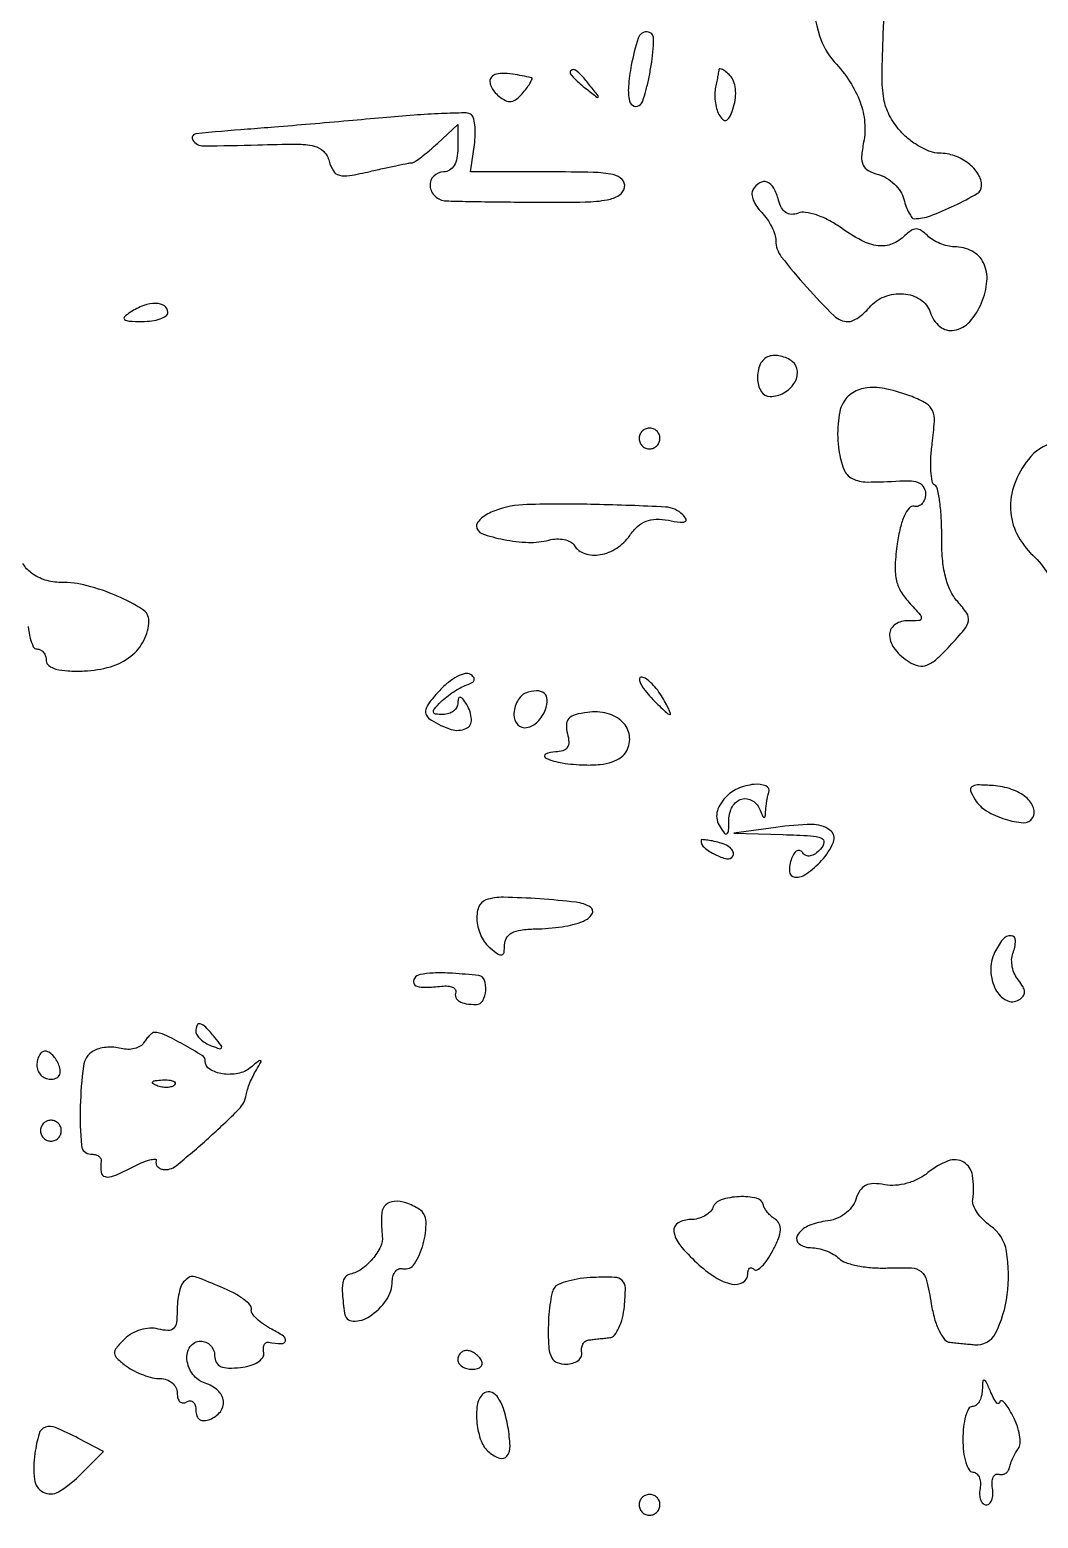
# Model space of a CAD drawing. Extents: x 0 to 5034, y 0 to 2560.
# Drawn here: x 1087.2 to 1195.1, y 416.1 to 575.2 of the extents above; entities that cross this region are included whole.
import ezdxf

# ---------------------------------------------------------------- set-up
doc = ezdxf.new("R2010")
doc.units = 0

msp = doc.modelspace()

# ---------------------------------------------------------------- linework, layer by layer
for points in [[(1170.775245, 578.934266, 0.04353), (1171.675409, 574.556467, 0.113837), (1173.251501, 571.781258, -0.041029), (1174.922142, 569.633905, -0.057453), (1176.009828, 567.462566, -0.064116), (1176.496666, 565.30126, -0.072852), (1176.386499, 563.182497, 0.029592), (1176.171195, 561.634844, 0.128038), (1176.331963, 560.728888, 0.16456), (1176.885934, 560.141954, 0.058143), (1177.977592, 559.716111, -0.073676), (1178.848196, 559.345083, -0.055589), (1179.670079, 558.705883, -0.056124), (1180.322588, 557.909771, -0.079839), (1180.690844, 557.074213, 0.023813), (1180.939582, 556.279676, 0.034613), (1181.239124, 555.6093, 0.037229), (1181.544453, 555.126415, 0.237453), (1181.795633, 555, 0.088748), (1183.538443, 555.311799, 0.024572), (1186.105192, 556.406702, 0.017965), (1188.536979, 557.698367, 0.267791), (1189, 558.500888, 0.140609), (1188.636941, 559.766388, 0.088534), (1187.598135, 560.91468, 0.080451), (1186.115601, 561.721233, 0.084626), (1184.480335, 562, -0.08919), (1183.51626, 562.173352, -0.041465), (1182.361496, 562.715164, -0.03933), (1181.210383, 563.50303, -0.044096), (1180.243814, 564.434599, -0.059936), (1179.130131, 566.07662, -0.077061), (1178.552841, 567.804602, -0.04507), (1178.359594, 570.260417, -0.008574), (1178.488395, 574.747069, 0.009284), (1178.639235, 580.274889, 0.071817)], [(758.5, 263.189695, -0.00005), (959.629134, 263.186606, -0.002021), (1003.377606, 263.004753, -0.002765), (1026.414405, 262.688457, -0.485313), (1027.705651, 260.982409, 0.137934), (1027.736152, 259.321269, 0.089805), (1028.61341, 257.601206, 0.107886), (1029.893072, 256.512159, 0.267021), (1031.08062, 256.549826, 0.135733), (1031.434416, 256.931581, 0.043901), (1031.729932, 257.650825, 0.040038), (1031.932177, 258.546557, 0.035522), (1032, 259.5, -0.03537), (1032.067517, 260.453259, -0.039936), (1032.268871, 261.348435, -0.043782), (1032.563055, 262.066999, -0.136113), (1032.915304, 262.447655, -0.138132), (1034.427721, 262.880997, -0.000304), (1058.418359, 262.974838, -0.000929), (1096.805013, 263.030373, -0.000084), (1192.5, 262.974921, 0.000516), (1316.795999, 263.01022, 0.001331), (1406.547551, 263.367364, 0.000323)], [(1196.718803, 531.080813, 0.16), (1193.99912, 529.271752, 0.077066), (1192.51005, 526.626367, 0.10225), (1192.084578, 523.904615, 0.105603), (1192.774343, 521.302835, 0.086976), (1194.5, 519, -0.068859), (1196.081487, 517.040736, -0.091909)], [(1087.072422, 511.391587, 0.038769), (1087.29375, 510.139032, 0.045736), (1087.613221, 509.24671, 0.291777), (1088, 509, -0.124221), (1088.381346, 508.903773, -0.10082), (1088.706121, 508.632812, -0.090614), (1088.924286, 508.227503, -0.078513), (1088.99956, 507.75, 0.239774), (1089.267821, 507.222297, 0.091683), (1090.03256, 506.85574, 0.054466), (1091.291287, 506.658686, 0.020848), (1093.066348, 506.650209, 0.062186), (1095.856254, 507.103669, 0.093907), (1098.041909, 508.221076, 0.109888), (1099.438694, 509.906479, 0.113485), (1099.968197, 512.00531, 0.265575), (1099.299373, 513.235304, 0.035608), (1096.586092, 514.656169, 0.039204), (1093.370485, 515.767845, 0.066344), (1090.546086, 516.114107, -0.081413), (1088.900793, 516.366071, -0.079055), (1087.403554, 517.130788, -0.105114), (1086.512733, 518.123524, -0.275536)]]:
    msp.add_lwpolyline(points, format="xyb")
for points in [[(1151.546808, 571.397816, 0.02623), (1151.24357, 569.131244, 0.078662), (1151.362542, 567.578119, 0.262217), (1151.856691, 567.043779, 0.28133), (1152.542764, 567.209431, 0.118328), (1152.785254, 567.605086, 0.012316), (1153.098839, 568.657279, 0.014744), (1153.40874, 569.948609, 0.011293), (1153.673606, 571.376097, 0.034734), (1153.937273, 574.251692, 0.417669), (1153.237739, 574.974128, 0.327505), (1152.286246, 574.290848, 0.032406)], [(1136.514981, 570.02424, 0.167606), (1136.427443, 569.635425, 0.077973), (1136.565244, 569.13026, 0.06403), (1136.895942, 568.590664, 0.050133), (1137.378332, 568.100976, 0.06121), (1138.097617, 567.639473, 0.149907), (1138.712748, 567.546134, 0.136429), (1139.312502, 567.812669, 0.047209), (1139.989766, 568.487669, 0.016104), (1140.444861, 569.073424, 0.030315), (1140.766791, 569.578228, 0.037664), (1140.94011, 569.954352, 0.460042), (1140.872445, 570.076511, 0.009389), (1138.865026, 570.449755, 0.044292), (1137.697932, 570.539248, 0.088127), (1136.971289, 570.401161, 0.164877)], [(1145, 570.622445, 0.184603), (1145.08115, 570.410139, 0.013803), (1145.514062, 569.952641, 0.017649), (1146.079598, 569.425681, 0.012436), (1146.75, 568.872445, 0.001576), (1147.879507, 567.99236, 0.377591), (1148, 568, 0.377591), (1148.00764, 568.120493, 0.001576), (1147.127555, 569.25, 0.017685), (1146.23668, 570.306759, 0.065617), (1145.573889, 570.869516, 0.241985), (1145.193395, 570.90695, 0.307699)], [(1160.923489, 570.95, -0.004125), (1160.876121, 570.684673, -0.000632), (1160.776823, 570.157493, -0.000706), (1160.657982, 569.53571, -0.000612), (1160.531643, 568.88402, 0.051953), (1160.468224, 568.172535, 0.036463), (1160.538803, 567.370804, 0.0369), (1160.721887, 566.604317, 0.061412), (1160.99883, 566.001892, 0.092408), (1161.39861, 565.56218, 0.315861), (1161.764191, 565.548738, 0.148608), (1162.117243, 565.967384, 0.024558), (1162.490013, 566.968535, 0.051883), (1162.686297, 567.918966, 0.054227), (1162.6783, 568.875098, 0.059638), (1162.477393, 569.71109, 0.108021), (1162.099337, 570.300663, 0.022694), (1161.671814, 570.691043, 0.047557), (1161.300455, 570.944882, 0.087943), (1161.039899, 571.033873, 0.409906)], [(1125, 565.793994, -0.001134), (1121.306793, 565.458335, -0.000848), (1117.234375, 565.104483, -0.000857), (1113.396698, 564.784204, -0.001956), (1110.5, 564.558855, 0.007757), (1104.986915, 564.065555, 0.565009), (1104.670539, 563.389069, 0.251257), (1105.808288, 562.786086, 0.00686), (1111.616952, 562.894731, -0.007098), (1115.760342, 562.970257, -0.057471), (1117.645967, 562.760495, -0.143986), (1118.659519, 562.191411, -0.130076), (1119.25254, 561.142286, 0.0746), (1119.694947, 560.109462, 0.195991), (1120.333973, 559.643446, 0.104035), (1121.410337, 559.60501, 0.014091), (1123.635589, 560.05565, -0.00242), (1125.156762, 560.400848, -0.003313), (1126.529752, 560.695908, -0.00216), (1127.684866, 560.930949, -0.038507), (1128.061439, 560.976143, 0.138902), (1128.387418, 561.083628, 0.012259), (1129.100844, 561.591935, 0.015297), (1129.932237, 562.256265, 0.011317), (1130.811439, 563.038955), (1133, 565.07791), (1133, 562.538955, -0.045803), (1132.90224, 561.474013, -0.08786), (1132.602301, 560.673159, -0.119358), (1132.122665, 560.179721, -0.141429), (1131.5, 560, 0.199233), (1130.420645, 559.552137, 0.219643), (1130.033007, 558.495926, 0.190867), (1130.574733, 557.396644, 0.17245), (1131.75, 556.907783, 0.008691), (1132.853078, 556.868867, 0.000876), (1135.482813, 556.826443, 0.001098), (1138.617041, 556.788255, 0.000874), (1142, 556.760379, 0.006329), (1146.633586, 556.78895, 0.039949), (1148.981459, 557.021391, 0.09576), (1150.244678, 557.510579, 0.207031), (1150.823324, 558.352596, 0.249469), (1150.566322, 559.197889, 0.147422), (1149.614161, 559.710593, 0.044938), (1147.483679, 559.948897, 0.005394), (1142.746517, 560), (1134.346386, 560), (1134.769312, 562.881578, 0.028863), (1134.869341, 564.015091, 0.039551), (1134.819456, 565.037543, 0.044559), (1134.645301, 565.827945, 0.205913), (1134.346119, 566.174562, 0.119544), (1133.717966, 566.311478, 0.004337), (1131.251672, 566.232475, 0.00773), (1128.318201, 566.067568, 0.005322)], [(1164.549826, 558.08062, 0.163911), (1164.442265, 557.618411, 0.068447), (1164.591854, 556.987983, 0.057548), (1164.955412, 556.297463, 0.046485), (1165.490809, 555.652048, -0.043607), (1166.068373, 554.963885, -0.036577), (1166.556675, 554.145491, -0.038086), (1166.892343, 553.325869, -0.078301), (1167, 552.642631, 0.166325), (1167.583777, 550.936248, 0.017866), (1170.298399, 547.680377, 0.016781), (1173.238607, 544.613276, 0.195681), (1174.745632, 544, 0.107966), (1175.21984, 544.103604, 0.039248), (1175.824263, 544.440625, 0.036684), (1176.449111, 544.926017, 0.036089), (1177, 545.5, -0.126449), (1178.608447, 546.664164, -0.113412), (1180.648209, 546.970539, -0.125265), (1182.466083, 546.355977, -0.173775), (1183.5, 545, 0.145433), (1184.538989, 543.468771, 0.21989), (1186.072987, 543.07235, 0.164898), (1187.725997, 543.990164, 0.08631), (1189.000374, 546.000904, 0.076952), (1189.568914, 548.333276, 0.135536), (1189.20869, 550.26959, 0.160635), (1187.97715, 551.534801, 0.120664), (1186.077555, 552, -0.059819), (1185.347442, 552.087663, -0.039045), (1184.540282, 552.3525, -0.038987), (1183.782197, 552.740473, -0.058676), (1183.2, 553.2, 0.049631), (1182.547259, 553.734592, 0.147822), (1182, 553.9, 0.147822), (1181.452741, 553.734592, 0.049631), (1180.8, 553.2, -0.101003), (1179.434073, 552.297111, -0.128434), (1177.940627, 552.105987, -0.090799), (1176.157355, 552.675819, -0.032107), (1173.868876, 554.093368, 0.035339), (1172.628986, 554.850359, 0.039107), (1171.335214, 555.396296, 0.042613), (1170.172403, 555.675876, 0.130023), (1169.371965, 555.589242, -0.096525), (1168.667893, 555.465516, -0.144969), (1168.077227, 555.652402, -0.122316), (1167.615623, 556.165096, -0.058519), (1167.290828, 556.995874, 0.061797), (1166.779486, 558.279029, 0.174568), (1166.066523, 558.907493, 0.242033), (1165.28537, 558.830617, 0.111506)], [(1098, 545, 0.043106), (1097.371881, 544.512621, 0.461139), (1097.383071, 544.228862, 0.155556), (1097.849063, 544.054211, 0.011096), (1099.25, 544.015313, 0.03458), (1100.303322, 544.082357, 0.052836), (1101.192188, 544.298248, 0.069028), (1101.80301, 544.617555, 0.242407), (1102, 545, 0.251537), (1101.636788, 545.676305, 0.147327), (1100.7337, 545.948307, 0.089354), (1099.417104, 545.711128, 0.05437)], [(1166.25, 540.282394, 0.203846), (1165.332662, 539.432808, 0.113311), (1165.03089, 537.911986, 0.127985), (1165.433181, 536.535614, 0.263841), (1166.377555, 536, 0.12597), (1167.85823, 536.379055, 0.125928), (1168.974836, 537.422994, 0.158451), (1169.30484, 538.693162, 0.213539), (1168.762331, 539.733049, 0.062374), (1168.186768, 540.081662, 0.051229), (1167.503622, 540.306261, 0.053132), (1166.821195, 540.381016, 0.087178)], [(1174.154914, 535.25, 0.071052), (1173.837141, 534.351965, 0.028533), (1173.65342, 533.059375, 0.02753), (1173.611613, 531.622725, 0.031216), (1173.73323, 530.25, 0.052793), (1174.267361, 528.211524, 0.187832), (1175.154462, 527.226399, 0.117902), (1176.754735, 526.84892, 0.015694), (1180.25, 526.969404, -0.034993), (1181.503589, 526.964244, -0.099097), (1182.342369, 526.73064, -0.150986), (1182.822912, 526.265717, -0.126216), (1183, 525.575366, -0.077449), (1182.909144, 524.992333, -0.107701), (1182.645701, 524.536201, -0.12658), (1182.253087, 524.27861, -0.134097), (1181.793875, 524.25, 0.275005), (1181.262115, 524.066456, 0.069037), (1180.75139, 523.258747, 0.047483), (1180.30508, 521.960368, 0.023355), (1179.97576, 520.24333, 0.02256), (1179.757723, 518.018323, 0.062383), (1179.870788, 516.451434, 0.080088), (1180.338478, 515.195497, 0.058495), (1181.220841, 513.99333, -0.006496), (1182.42468, 512.667021, -0.216118), (1182.547967, 512.266127, -0.361563), (1182.302058, 512.037231, -0.013927), (1180.965631, 512, 0.170793), (1179.653668, 511.538388, 0.244246), (1179.165609, 510.430774, 0.155703), (1179.747436, 508.943919, 0.081899), (1181.247014, 507.614182, 0.087573), (1182.256484, 507.202405, 0.147646), (1183.160591, 507.275402, 0.091747), (1184.165331, 507.900742, 0.020859), (1185.595438, 509.3195, 0.013087), (1187.167604, 511.106621, 0.13027), (1187.585478, 512.002963, 0.1946), (1187.413193, 512.822391, 0.036), (1186.44443, 514.061405, -0.074394), (1185.667762, 515.228817, -0.049342), (1185.130298, 516.748548, -0.040075), (1184.819987, 518.656645, -0.022403), (1184.734539, 521.008775, 0.014837), (1184.693108, 522.964087, 0.021199), (1184.531528, 524.691804, 0.017891), (1184.292997, 526.069629, 0.205319), (1183.983716, 526.510064, -0.215725), (1183.704533, 526.924978, -0.0273), (1183.580056, 528.024221, -0.02806), (1183.577175, 529.417512, -0.019826), (1183.723621, 530.97611, 0.01852), (1183.949434, 533.313835, 0.11731), (1183.743675, 534.482395, 0.158817), (1183.06159, 535.255628, 0.042431), (1181.563339, 535.975918, 0.035171), (1178.878499, 536.785911, 0.080264), (1176.772575, 536.917725, 0.114862), (1175.214829, 536.390425, 0.134225)], [(1152.552786, 532.08541, 0.099038), (1152.401684, 531.679226, 0.097945), (1152.417584, 531.244476, 0.097945), (1152.597789, 530.848514, 0.099038), (1152.91459, 530.552786, 0.099038), (1153.320774, 530.401684, 0.097945), (1153.755524, 530.417584, 0.097945), (1154.151486, 530.597789, 0.099038), (1154.447214, 530.91459, 0.099038), (1154.598316, 531.320774, 0.097945), (1154.582416, 531.755524, 0.097945), (1154.402211, 532.151486, 0.099038), (1154.08541, 532.447214, 0.099038), (1153.679226, 532.598316, 0.097945), (1153.244476, 532.582416, 0.097945), (1152.848514, 532.402211, 0.099038)], [(1136.943759, 523.782224, 0.038375), (1136.199878, 523.440658, 0.047323), (1135.570979, 523.008798, 0.054535), (1135.135818, 522.555982, 0.165629), (1135, 522.157224, 0.317599), (1135.583514, 521.331254, 0.036848), (1137.894662, 520.698988, 0.040259), (1140.556552, 520.397172, 0.072176), (1142.738455, 520.641855, -0.054381), (1143.566999, 520.764641, -0.060209), (1144.373621, 520.698508, -0.068576), (1145.038934, 520.4639, -0.136149), (1145.446158, 520.087118, 0.178123), (1146.581935, 519.197099, 0.122104), (1148.231892, 519.082874, 0.102231), (1149.987467, 519.779274, 0.09488), (1151.377862, 521.129086, -0.05381), (1152.224538, 522.097302, -0.092833), (1153.128687, 522.663671, -0.091034), (1154.189281, 522.870847, -0.050098), (1155.510388, 522.753263, 0.013731), (1156.758767, 522.549977, 0.125868), (1157.300241, 522.613321, 0.445491), (1157.39911, 522.871494, 0.078392), (1157.053691, 523.346309, 0.185529), (1155.193343, 524.173769, 0.007488), (1147.689497, 524.448898, 0.011433), (1140.385481, 524.4402, 0.082608)], [(1131.070155, 504.574676, 0.019667), (1129.993005, 503.333739, 0.100834), (1129.578495, 502.526812, 0.203412), (1129.656886, 501.916755, 0.121474), (1130.174795, 501.383617, 0.062575), (1132.291066, 500.405004, 0.182847), (1133.870578, 500.489665, 0.315448), (1134.464114, 501.469998, 0.124976), (1133.94933, 503.047746, 0.019534), (1133.520472, 503.670438, 0.180775), (1133.249847, 503.844258, 0.409565), (1133.073883, 503.732905, 0.054277), (1133.015313, 503.25, -0.124363), (1132.888633, 502.773233, -0.099424), (1132.542891, 502.367188, -0.089326), (1132.03004, 502.094254, -0.077878), (1131.428571, 502, -0.02828), (1130.616837, 502.045948, -0.333077), (1130.400476, 502.25, -0.226923), (1130.497288, 502.593568, -0.016114), (1131.196429, 503.339286, -0.029878), (1131.813927, 503.887087, -0.021441), (1132.56321, 504.42546, -0.021757), (1133.323578, 504.877804, -0.042877), (1133.968603, 505.156201, 0.047436), (1134.517903, 505.399235, 0.186364), (1134.749722, 505.679574, 0.256601), (1134.695214, 505.979258, 0.083931), (1134.346106, 506.286095, 0.203189), (1133.785898, 506.372283, 0.058355), (1132.948448, 506.052425, 0.048501), (1131.997705, 505.431771, 0.035348)], [(1140.25, 504.281721, 0.116857), (1139.771835, 503.97044, 0.067431), (1139.367188, 503.411246, 0.061547), (1139.093198, 502.702338, 0.061545), (1139, 501.948051, 0.190426), (1139.411746, 500.906137, 0.253491), (1140.360496, 500.590067, 0.159074), (1141.536393, 501.217953, 0.09994), (1142.379007, 502.545294, 0.097134), (1142.557536, 503.568462, 0.219869), (1142.220769, 504.258977, 0.187398), (1141.418302, 504.519294, 0.072024)], [(1153.5, 504, 0.009055), (1154.219155, 503.233703, 0.013215), (1154.882132, 502.5875, 0.008653), (1155.45222, 502.078494, 0.179787), (1155.663461, 502, 0.514817), (1155.737291, 502.10343, 0.022521), (1155.546211, 502.5875, 0.022348), (1155.22204, 503.232556, 0.011969), (1154.767927, 504, 0.030385), (1154.222576, 504.765514, 0.036238), (1153.617189, 505.4125, 0.039214), (1153.039765, 505.867874, 0.148421), (1152.604466, 506, 0.39357), (1152.417273, 505.825646, 0.123621), (1152.490322, 505.4125, 0.054918), (1152.86822, 504.768598, 0.023783)], [(1146.858258, 502.226061, 0.034539), (1145.557966, 501.96747, 0.139315), (1144.871681, 501.554027, 0.184212), (1144.611295, 500.915855, 0.069823), (1144.724889, 499.944024, -0.052131), (1144.862656, 499.042311, -0.158277), (1144.7013, 498.451263, -0.179173), (1144.24163, 498.112038, -0.07041), (1143.449965, 498, 0.112974), (1142.388, 497.756949, 0.637947), (1142.394245, 497.337944, 0.067427), (1144.169845, 496.81671, 0.030777), (1146.582053, 496.60061, 0.031098), (1148.208503, 496.656525, 0.057288), (1149.501422, 496.933443, 0.07401), (1150.454436, 497.42138, 0.115205), (1151.060583, 498.11186, 0.159348), (1151.34761, 499.735118, 0.165221), (1150.613013, 501.186626, 0.133257), (1148.977253, 502.10128, 0.093309)], [(1161.616717, 493.128971, 0.049537), (1161.000896, 492.295911, 0.089022), (1160.70236, 491.502788, 0.102576), (1160.719265, 490.734802, 0.084558), (1161.035277, 489.977161, 0.025948), (1161.525823, 489.283835, 0.418787), (1161.783155, 489.255424, 0.211497), (1161.94924, 489.581807, 0.011765), (1161.984687, 490.75, -0.12794), (1162.362356, 492.162284, -0.193657), (1163.345129, 492.944766, -0.220577), (1164.49302, 492.777893, -0.153362), (1165.337719, 491.75, 0.009076), (1165.617987, 491.090194, 0.295955), (1165.757018, 491, 0.382689), (1165.864758, 491.096611, 0.011437), (1165.921053, 491.75, -0.014448), (1165.969619, 492.276583, -0.012539), (1166.050247, 492.825122, -0.012711), (1166.148366, 493.318172, -0.035746), (1166.25, 493.654671, 0.410051), (1165.943372, 494.353459, 0.123622), (1164.671119, 494.523697, 0.073513), (1162.913865, 494.056717, 0.107595)], [(1188.307402, 492.879379, 0.11994), (1189.519493, 491.695061, 0.057165), (1191.521628, 490.79889, 0.059803), (1193.478126, 490.428307, 0.278091), (1194.457884, 490.931855, 0.234294), (1194.559483, 492.017766, 0.129649), (1193.762249, 493.123093, 0.089612), (1192.201901, 493.994523, 0.06546), (1190.252122, 494.389468, 0.013262), (1188.543075, 494.462316, 0.170712), (1187.945755, 494.262986, 0.33636), (1187.826854, 493.818889, 0.042752)], [(1167, 489.929557), (1162.5, 489.300387), (1167.789427, 489.150194, -0.007399), (1170.705346, 489.024192, -0.077511), (1171.870899, 488.772479, -0.35752), (1172.134435, 488.308633, -0.145534), (1171.789427, 487.610665, -0.049771), (1171.223778, 487.111324, -0.102396), (1170.686819, 486.871741, -0.149685), (1170.232034, 486.90892, -0.159212), (1169.889163, 487.19451, 0.151706), (1169.607301, 487.436369, 0.217144), (1169.282811, 487.430007, 0.135301), (1168.955839, 487.145409, 0.054855), (1168.682837, 486.615871, 0.104789), (1168.458636, 485.204992, 0.378213), (1169.044046, 484.606554, 0.178599), (1170.290982, 484.965437, 0.045756), (1171.887951, 486.38073, 0.090127), (1173.150933, 488.332116, 0.34741), (1172.786108, 489.629714, 0.163806), (1170.841307, 490.238262, 0.02937)], [(1159, 488.528825, 0.223152), (1159.356862, 487.769047, 0.057815), (1160.520016, 487.011834, 0.060841), (1161.766932, 486.570692, 0.319152), (1162.399725, 486.837752, 0.205946), (1162.45867, 487.234859, 0.128502), (1162.223586, 487.650773, 0.086397), (1161.70822, 488.02525, 0.050099), (1160.988753, 488.29269, 0.01257), (1160.226028, 488.471792, 0.021833), (1159.584196, 488.576584, 0.018501), (1159.091791, 488.616647, 0.427215)], [(1135.998993, 482.166667, 0.234163), (1135.217248, 481.390077, 0.106737), (1135.046224, 479.922368, 0.088384), (1135.509939, 478.266035, 0.107609), (1136.5, 477, 0.020633), (1137.310961, 476.381629, 0.217533), (1137.71069, 476.308142, 0.304492), (1137.942264, 476.565314, 0.035496), (1138, 477.377555, -0.136746), (1138.205291, 478.114149, -0.13761), (1138.761618, 478.636261, -0.085845), (1139.745421, 478.950219, -0.029013), (1141.25, 479.070285, 0.029719), (1144.169619, 479.307418, 0.058167), (1146.423378, 479.898927, 0.156475), (1147.344529, 480.64887, 0.42111), (1147.178857, 481.38946, 0.110265), (1145.637172, 481.924309, 0.011221), (1141.758233, 482.281588, 0.012507), (1137.88176, 482.453793, 0.085566)], [(1190.394115, 476.555378, 0.118932), (1189.987559, 474.591995, 0.110363), (1190.501506, 472.599224, 0.156023), (1191.652792, 471.439606, 0.264156), (1192.982023, 471.48889, 0.087477), (1193.432855, 471.890795, 0.174211), (1193.582775, 472.338328, 0.12894), (1193.428705, 472.877812, 0.03954), (1192.936683, 473.576293, -0.067909), (1192.535038, 474.221051, -0.054711), (1192.284035, 474.998756, -0.056283), (1192.212701, 475.785409, -0.086312), (1192.34445, 476.45524, 0.080963), (1192.628869, 477.824295, 0.411861), (1192.15587, 478.344278, 0.240143), (1191.267087, 477.947307, 0.059681)], [(1128.367878, 473.786222, 0.208524), (1128.294498, 473.27447, 0.261258), (1128.626232, 472.939022, 0.080577), (1129.55633, 472.827751, 0.01512), (1131.272207, 472.951466, -0.04287), (1131.932073, 472.962371, -0.082992), (1132.443867, 472.839962, -0.139369), (1132.728495, 472.611051, -0.238966), (1132.772207, 472.31662, 0.171129), (1132.781731, 471.76374, 0.171869), (1133.135959, 471.34028, 0.098345), (1133.878353, 471.079576, 0.035428), (1135, 471, 0.278056), (1135.662947, 471.399565, 0.101602), (1135.981891, 472.494414, 0.103883), (1135.840405, 473.61079, 0.290211), (1135.25, 474.081242, 0.010489), (1132.421904, 474.327692, 0.027204), (1130.376967, 474.351318, 0.034726), (1128.961276, 474.191714, 0.211975)], [(1099.446158, 466.912882, -0.121729), (1099.05698, 466.531747, -0.07104), (1098.449816, 466.281566, -0.06417), (1097.72717, 466.193813, -0.062194), (1096.997839, 466.290314, 0.048634), (1096.229207, 466.413242, 0.038778), (1095.389361, 466.399702, 0.040075), (1094.606567, 466.262309, 0.075071), (1094.016748, 466.010351, 0.224613), (1092.978027, 464.408659, 0.027312), (1092.638989, 460.116653, 0.02626), (1092.757932, 455.913084, 0.390995), (1093.75, 454.998904, -0.058963), (1094.219424, 454.94377, -0.087708), (1094.598026, 454.779365, -0.115433), (1094.82819, 454.535405, -0.172444), (1094.881579, 454.25, 0.068544), (1094.85829, 453.069643, 0.314822), (1095.288891, 452.585708, 0.158877), (1096.200552, 452.66014, 0.020169), (1098.010343, 453.505349, -0.015951), (1099.14861, 454.048682, -0.034646), (1100.059922, 454.375347, -0.063976), (1100.628929, 454.459683, -0.518044), (1100.760343, 454.281029, 0.127636), (1100.73938, 453.972557, 0.123193), (1100.870226, 453.688155, 0.108094), (1101.137752, 453.472216, 0.081217), (1101.5, 453.359498, 0.209169), (1102.877754, 453.744965, 0.011717), (1106.331329, 456.705198, 0.013291), (1109.605751, 459.808938, 0.160005), (1110.37969, 461.339159, -0.041677), (1110.511035, 461.889601, -0.017845), (1110.772819, 462.599628, -0.017511), (1111.107244, 463.340649, -0.022058), (1111.470079, 464, 0.006514), (1111.973237, 464.850644, 0.467345), (1111.923364, 464.985905, 0.257146), (1111.724997, 464.95385, 0.004249), (1110.818707, 464.232747, -0.122685), (1109.495125, 463.615377, -0.085038), (1107.836899, 463.577859, -0.101773), (1106.489376, 464.069583, -0.260155), (1106, 464.946474, 0.258795), (1105.674217, 465.53374, 0.012525), (1103.680447, 466.709408, 0.017689), (1101.648439, 467.747656, 0.109685), (1100.511964, 468, 0.168066), (1100.317797, 467.932837, 0.032325), (1100.036387, 467.680659, 0.03117), (1099.732272, 467.32911, 0.024326)], [(1105, 468.106989, 0.148172), (1105.117443, 467.719384, 0.058677), (1105.482174, 467.291272, 0.05126), (1106.013435, 466.891147, 0.0442), (1106.641444, 466.584097, 0.012731), (1107.541716, 466.264678, 0.389672), (1107.741192, 466.355597, 0.27071), (1107.707299, 466.617386, 0.008807), (1107.018999, 467.477108, 0.017238), (1106.053128, 468.562498, 0.127361), (1105.469452, 468.925, 0.389178), (1105.129499, 468.765008, 0.097466)], [(1088, 464.5, 0.096899), (1088.112001, 463.927495, 0.097416), (1088.431406, 463.440625, 0.098432), (1088.908181, 463.114629, 0.10122), (1089.468615, 463, 0.094119), (1090.027855, 463.106211, 0.166113), (1090.382077, 463.407358, 0.151899), (1090.496694, 463.885039, 0.075244), (1090.361626, 464.5, 0.048303), (1090.075237, 465.073796, 0.053891), (1089.692784, 465.559375, 0.061199), (1089.276919, 465.891374, 0.13875), (1088.893011, 466, 0.164455), (1088.552359, 465.884842, 0.095748), (1088.262322, 465.559375, 0.076852), (1088.066322, 465.073715, 0.057609)], [(1102.729167, 462.395833, -0.126455), (1102.402231, 462.202593, -0.060344), (1101.916927, 462.123424, -0.05415), (1101.359369, 462.160852, -0.051402), (1100.8125, 462.316886, -0.054073), (1100.395823, 462.538436, -0.470617), (1100.37858, 462.720685, -0.168741), (1100.670344, 462.862007, -0.018894), (1101.416667, 462.921053, -0.028489), (1102.112848, 462.910055, -0.077125), (1102.592839, 462.799335, -0.208169), (1102.77538, 462.614691, -0.296942)], [(1088.552786, 458.08541, 0.099038), (1088.401684, 457.679226, 0.097945), (1088.417584, 457.244476, 0.097945), (1088.597789, 456.848514, 0.099038), (1088.91459, 456.552786, 0.099038), (1089.320774, 456.401684, 0.097945), (1089.755524, 456.417584, 0.097945), (1090.151486, 456.597789, 0.099038), (1090.447214, 456.91459, 0.099038), (1090.598316, 457.320774, 0.097945), (1090.582416, 457.755524, 0.097945), (1090.402211, 458.151486, 0.099038), (1090.08541, 458.447214, 0.099038), (1089.679226, 458.598316, 0.097945), (1089.244476, 458.582416, 0.097945), (1088.848514, 458.402211, 0.099038)], [(1183.266271, 453.01453, -0.053874), (1182.221628, 452.340495, -0.048422), (1181.019528, 451.876179, -0.049698), (1179.785641, 451.661172, -0.065616), (1178.647336, 451.727084, 0.046193), (1177.44126, 451.843909, 0.11876), (1176.594415, 451.643684, 0.133675), (1175.992255, 451.100055, 0.065928), (1175.550648, 450.159576, -0.088129), (1175.103937, 449.308053, -0.072467), (1174.363947, 448.594549, -0.067298), (1173.394959, 448.080059, -0.058939), (1172.27935, 447.811813, 0.077031), (1170.401429, 447.288066, 0.160815), (1169.297638, 446.270765, 0.377945), (1169.487706, 445.402257, 0.159494), (1170.716667, 445, -0.052899), (1171.523204, 444.914431, -0.038444), (1172.389076, 444.657695, -0.039098), (1173.182099, 444.281196, -0.066092), (1173.765294, 443.834706, 0.117158), (1174.478698, 443.395206, 0.031789), (1175.770363, 443.058036, 0.030342), (1177.328723, 442.852531, 0.027411), (1178.954693, 442.827093, -0.01867), (1181.497658, 442.83174, -0.164658), (1182.533912, 442.439446, -0.163962), (1183.121077, 441.497639, -0.018473), (1183.617208, 438.992387, 0.028823), (1183.966085, 437.40388, 0.04514), (1184.46385, 436.097491, 0.055767), (1185.039771, 435.19037, 0.203453), (1185.627808, 434.875, -0.001104), (1186.243988, 434.817497, -0.000693), (1186.964106, 434.747683, -0.000696), (1187.672615, 434.677008, -0.001274), (1188.25, 434.617114, 0.312725), (1190.486099, 435.839482, 0.083419), (1191.743714, 439.935546, 0.074555), (1191.662705, 444.592386, 0.201033), (1189.931407, 447.335491, -0.044494), (1189.153872, 447.990322, -0.047878), (1188.525417, 448.757631, -0.053214), (1188.125469, 449.517987, -0.12942), (1188.04989, 450.142195, 0.072409), (1188.030173, 452.71939, 0.223049), (1187.083123, 454.130384, 0.232204), (1185.428198, 454.270443, 0.077346)], [(1160.280258, 449.287958, -0.111887), (1159.950903, 448.795261, -0.06608), (1159.375132, 448.378338, -0.060968), (1158.653669, 448.096039, -0.062879), (1157.893011, 448, 0.132454), (1156.54204, 447.635726, 0.305278), (1156.104306, 446.732925, 0.13775), (1156.743179, 445.282475, 0.033691), (1158.551522, 443.364671, 0.043531), (1160.509819, 441.843564, 0.089478), (1162.295905, 441.099101, 0.184904), (1163.481399, 441.277354, 0.270275), (1164, 442.166667, -0.056667), (1164.045751, 442.569048, -0.170462), (1164.191388, 442.799237, -0.254461), (1164.4039, 442.835862, -0.114932), (1164.651533, 442.681801, 0.327152), (1165.002255, 442.627702, 0.07515), (1165.516638, 443.002218, 0.050332), (1166.106221, 443.715305, 0.027936), (1166.681655, 444.687501, 0.024302), (1167.269576, 445.969484, 0.075883), (1167.485286, 446.891107, 0.127556), (1167.367714, 447.554915, 0.148114), (1166.944712, 448.03417, -0.041535), (1166.505694, 448.358721, -0.037189), (1166.108519, 448.76276, -0.039141), (1165.806743, 449.181695, -0.08736), (1165.66459, 449.54633, 0.297651), (1164.935213, 450.289473, 0.06612), (1163.071198, 450.446603, 0.063317), (1161.157344, 450.109374, 0.229799)], [(1124.881517, 448.75, 0.018001), (1124.848093, 448.179345, 0.010482), (1124.847034, 447.493409, 0.010471), (1124.874819, 446.805363, 0.017392), (1124.930507, 446.227561, -0.148667), (1124.743593, 445.100241, -0.060929), (1123.883159, 443.790339, -0.059907), (1122.695296, 442.68765, -0.113446), (1121.5, 442.178571, 0.184511), (1120.975821, 441.863204, 0.129665), (1120.700904, 441.224326, 0.057269), (1120.661775, 440.075927, 0.011001), (1120.875, 438, 0.366968), (1121.810255, 437.140834, 0.158613), (1123.56223, 437.63516, 0.093521), (1125.364805, 439.404551, 0.15323), (1126, 441.428571, -0.072034), (1126.08427, 442.010474, -0.104791), (1126.330469, 442.464955, -0.128543), (1126.696878, 442.720955, -0.144191), (1127.125, 442.75, 0.314054), (1128.356693, 443.256194, 0.076101), (1129.305783, 445.379441, 0.071524), (1129.609779, 447.786258, 0.252408), (1128.871885, 449.100341, 0.058198), (1127.455293, 449.781832, 0.105313), (1126.18363, 449.93811, 0.159778), (1125.293516, 449.557099, 0.191015)], [(1103.666667, 441.333333, 0.115416), (1103.40898, 440.918255, 0.028768), (1103.195833, 440.142823, 0.027862), (1103.04904, 439.203498, 0.024833), (1103, 438.216702, -0.034605), (1102.914048, 436.976274, -0.169394), (1102.597959, 436.360072, -0.20422), (1102.00806, 436.139156, -0.052852), (1100.982409, 436.294349, 0.07864), (1100.080993, 436.383719, 0.057275), (1099.08714, 436.210496, 0.056251), (1098.138858, 435.810273, 0.068518), (1097.371512, 435.228655, 0.025343), (1096.493929, 434.257296, 0.191186), (1096.310955, 433.678597, 0.193332), (1096.575593, 433.135657, 0.025991), (1097.580232, 432.317674, 0.04058), (1098.402678, 431.813138, 0.029819), (1099.38427, 431.387067, 0.030397), (1100.368292, 431.094358, 0.05715), (1101.19113, 431, -0.084869), (1101.881895, 430.8819, -0.093441), (1102.468644, 430.542039, -0.100428), (1102.861048, 430.035664, -0.115277), (1103, 429.440983, 0.066118), (1103.073267, 428.889346, 0.138808), (1103.29375, 428.521475, 0.191142), (1103.620352, 428.392057, 0.139169), (1104, 428.5, -0.135314), (1104.379785, 428.611094, -0.190681), (1104.70625, 428.487745, -0.141436), (1104.926548, 428.129793, -0.067775), (1105, 427.590402, 0.086507), (1105.103359, 426.997464, 0.166538), (1105.401279, 426.625426, 0.158198), (1105.877518, 426.50294, 0.076235), (1106.5, 426.638374, 0.133457), (1107.617803, 427.456388, 0.20335), (1107.936904, 428.598421, 0.179361), (1107.341065, 429.732629, 0.106603), (1106, 430.5, -0.155597), (1104.67574, 431.437525, -0.134648), (1104.044528, 433.025506, -0.178939), (1104.388999, 434.412254, -0.248215), (1105.5, 435, -0.103554), (1106.072364, 434.880173, -0.098898), (1106.559375, 434.539863, -0.096819), (1106.885733, 434.031488, -0.094699), (1107, 433.433578, 0.122711), (1107.172197, 432.742503, 0.165427), (1107.638397, 432.304247, 0.103603), (1108.467019, 432.118815, 0.032073), (1109.75, 432.183578, 0.042591), (1110.801411, 432.396369, 0.068835), (1111.632738, 432.769885, 0.095899), (1112.138776, 433.242197, 0.209497), (1112.25, 433.75, -0.05543), (1112.209176, 434.219965, -0.098306), (1112.29375, 434.598026, -0.14439), (1112.485722, 434.824624, -0.186554), (1112.75, 434.881579, 0.027722), (1114.167144, 434.737713, 0.353857), (1114.568481, 435.033091, 0.322068), (1114.379861, 435.523695, 0.025803), (1113.112198, 436.264742, -0.031609), (1112.212998, 436.804487, -0.043405), (1111.486267, 437.404963, -0.050521), (1111.011384, 437.977389, -0.206248), (1110.930199, 438.411728, 0.249725), (1110.810511, 438.848558, 0.041706), (1110.140597, 439.448754, 0.037242), (1109.157491, 440.082713, 0.025073), (1107.953192, 440.661728, 0.002275), (1105.442846, 441.703831, 0.058444), (1104.733605, 441.901777, 0.181536), (1104.254088, 441.802703, 0.055681)], [(1143.291232, 440.662207, 0.087341), (1143.04884, 440.054158, 0.017439), (1142.850133, 438.898096, 0.017953), (1142.712529, 437.518904, 0.015886), (1142.666667, 436.075819, 0.021427), (1142.746062, 434.223975, 0.103287), (1143.047491, 433.219514, 0.179261), (1143.631134, 432.709001, 0.097209), (1144.583333, 432.545455, 0.062442), (1145.297848, 432.652297, 0.092852), (1145.863542, 432.931392, 0.120535), (1146.193632, 433.333477, 0.164488), (1146.25, 433.795455, -0.081368), (1146.230146, 434.264957, -0.098691), (1146.367188, 434.682884, -0.110039), (1146.638198, 434.984014, -0.124244), (1147, 435.125, -0.002297), (1147.472065, 435.181807, -0.001128), (1148.073437, 435.25, -0.001119), (1148.698469, 435.318032, -0.001628), (1149.25, 435.375, 0.202051), (1149.75206, 435.648237, 0.059365), (1150.224245, 436.4097, 0.049188), (1150.600388, 437.479224, 0.035909), (1150.811259, 438.721852, 0.022406), (1150.913751, 440.71004, 0.209053), (1150.582866, 441.480878, 0.18307), (1149.76515, 441.817986, 0.01662), (1147.519158, 441.808239, 0.02531), (1146.093835, 441.68222, 0.031487), (1144.790819, 441.415713, 0.032881), (1143.759377, 441.061911, 0.156521)], [(1133, 433, 0.153634), (1133.120018, 432.618621, 0.097988), (1133.457961, 432.29375, 0.080552), (1133.962904, 432.074545, 0.062283), (1134.559017, 432, 0.066118), (1135.110654, 432.073267, 0.138808), (1135.478525, 432.29375, 0.191142), (1135.607943, 432.620352, 0.139169), (1135.5, 433, 0.06081), (1135.193797, 433.382515, 0.051032), (1134.7871, 433.70625, 0.053229), (1134.346558, 433.926698, 0.089642), (1133.940983, 434, 0.105429), (1133.581949, 433.923444, 0.099231), (1133.276414, 433.70625, 0.096318), (1133.071618, 433.381732, 0.092995)], [(1189.070285, 429.75, -0.054897), (1188.969234, 429.080593, -0.072474), (1188.726896, 428.514063, -0.090029), (1188.387084, 428.13318, -0.16722), (1188, 428, 0.277684), (1187.614308, 427.767902, 0.052312), (1187.29375, 426.971875, 0.042582), (1187.072542, 425.841111, 0.027026), (1187, 424.5, 0.028756), (1187.077188, 423.159005, 0.044988), (1187.312215, 422.028125, 0.056376), (1187.653557, 421.237269, 0.26889), (1188.062858, 421, -0.175551), (1188.443996, 420.861927, -0.116244), (1188.726413, 420.485937, -0.087424), (1188.864043, 419.919538, -0.058011), (1188.829244, 419.25, 0.052427), (1188.786949, 418.580187, 0.081258), (1188.903984, 418.014063, 0.111682), (1189.155124, 417.637727, 0.192292), (1189.5, 417.5, 0.194586), (1189.844613, 417.639391, 0.110976), (1190.094911, 418.020586, 0.080439), (1190.210781, 418.59386, 0.051726), (1190.166994, 419.272207, -0.049796), (1190.121874, 419.931705, -0.09702), (1190.238898, 420.443867, -0.156274), (1190.49213, 420.727914, -0.20457), (1190.83338, 420.772207, 0.102277), (1191.216323, 420.745106, 0.108015), (1191.57041, 420.873711, 0.107244), (1191.840385, 421.139325, 0.099552), (1191.985037, 421.5, -0.042113), (1192.109527, 421.954865, -0.021717), (1192.336638, 422.5, -0.021425), (1192.620586, 423.044064, -0.03025), (1192.922136, 423.5, 0.153133), (1193.119893, 424.057427, 0.049674), (1193.064838, 424.940625, 0.044123), (1192.802431, 425.969535, 0.037176), (1192.351841, 427, 0.017842), (1191.836875, 427.894806, 0.048954), (1191.392949, 428.471875, 0.16358), (1191.106759, 428.625614, 0.43899), (1190.944457, 428.5, -0.286193), (1190.823369, 428.338148, -0.305221), (1190.631949, 428.38125, -0.068119), (1190.337369, 428.79317, -0.019735), (1190, 429.5, 0.005675), (1189.489401, 430.652006, 0.223503), (1189.282091, 430.827495, 0.467319), (1189.131074, 430.721577, 0.011173)], [(1135.683333, 429.35, 0.162381), (1135.081098, 428.144923, 0.061833), (1135.046891, 426.243303, 0.061136), (1135.486712, 424.344713, 0.132851), (1136.342009, 423.131121, 0.090109), (1137.493776, 422.482338, 0.326751), (1138.250758, 422.715148, 0.172317), (1138.583425, 423.792418, 0.033957), (1138.358541, 425.835027, 0.03299), (1137.867863, 427.810155, 0.085483), (1137.19268, 429.107032, 0.183092), (1136.436955, 429.578797, 0.250365)], [(1087.783906, 422.981019, 0.063999), (1087.734404, 420.216562, 0.251326), (1088.668467, 418.858172, 0.255329), (1090.302039, 418.897394, 0.065447), (1092.472922, 420.563831), (1095.129347, 423.220256), (1092.450367, 424.610128, 0.018326), (1090.003047, 425.768059, 0.187442), (1088.902904, 425.806251, 0.245209), (1088.232605, 425.09246, 0.031843)], [(1152.552786, 418.08541, 0.099038), (1152.401684, 417.679226, 0.097945), (1152.417584, 417.244476, 0.097945), (1152.597789, 416.848514, 0.099038), (1152.91459, 416.552786, 0.099038), (1153.320774, 416.401684, 0.097945), (1153.755524, 416.417584, 0.097945), (1154.151486, 416.597789, 0.099038), (1154.447214, 416.91459, 0.099038), (1154.598316, 417.320774, 0.097945), (1154.582416, 417.755524, 0.097945), (1154.402211, 418.151486, 0.099038), (1154.08541, 418.447214, 0.099038), (1153.679226, 418.598316, 0.097945), (1153.244476, 418.582416, 0.097945), (1152.848514, 418.402211, 0.099038)]]:
    msp.add_lwpolyline(points, format="xyb", close=True)

doc.saveas('drawing.dxf')
